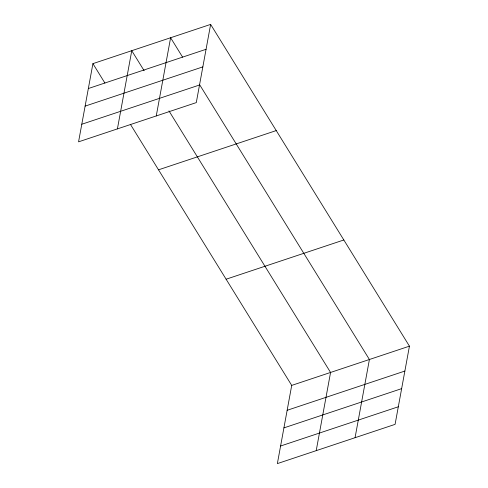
<?xml version="1.0" encoding="UTF-8"?>
<svg xmlns="http://www.w3.org/2000/svg" width="488" height="488" viewBox="0 0 488 488"><rect width="100%" height="100%" fill="white"/><g stroke="black" fill="none" stroke-linecap="round" stroke-linejoin="round"><path stroke-width="0.73" d="M92.915 63.641L78.562 141.837L196.286 102.602L210.633 24.4L92.915 63.641L104.914 83.064M117.413 128.893L131.76 50.691L144.161 70.76M156.258 115.943L170.611 37.741L182.61 57.163M130.516 124.501L291.714 385.398L277.367 463.6L395.085 424.359L409.438 346.163L210.633 24.4M316.212 450.65L330.565 372.448L168.964 110.904M355.063 437.705L369.41 359.504L199.415 84.357M88.346 88.529L206.07 49.294M85.119 106.122L202.837 66.886M81.789 124.245L199.513 85.01M158.521 169.818L276.238 130.583M226.115 279.215L343.833 239.98M291.714 385.398L409.438 346.163M287.145 410.292L404.869 371.051M283.918 427.885L401.642 388.643M280.594 446.008L398.312 406.772"/></g></svg>
